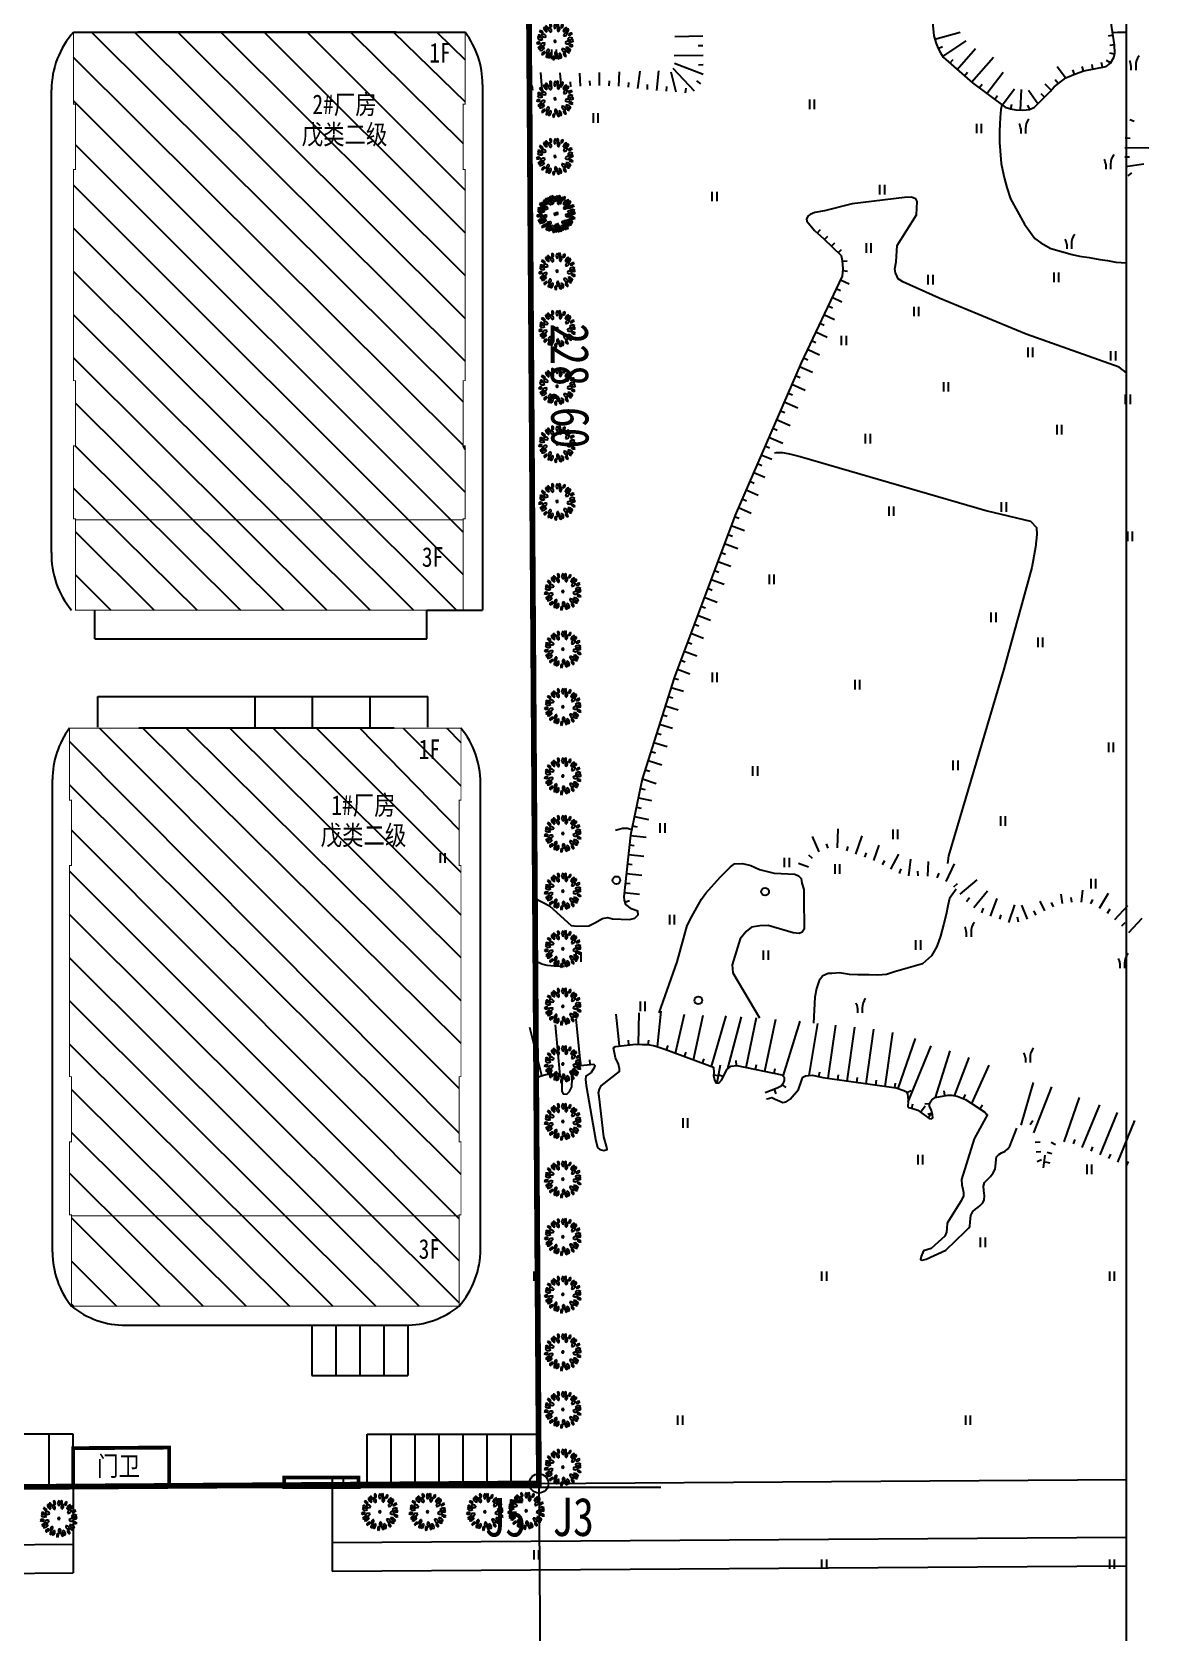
# Model space of a CAD drawing. Extents: x 5412679 to 5683609, y 301830 to 763830.
# Drawn here: x 5463575 to 5475215, y 693284 to 709961 of the extents above; entities that cross this region are included whole.
import ezdxf
from ezdxf.enums import TextEntityAlignment as Align

# ---------------------------------------------------------------- set-up
doc = ezdxf.new("R2010")
doc.units = 0
doc.header["$LTSCALE"] = 1000
doc.header["$MEASUREMENT"] = 0
doc.linetypes.add('DASH', pattern=[0.35, 0.25, -0.1])
for name, color, linetype in [('AXIS', 3, 'Continuous'), ('A绿-1', 94, 'Continuous'), ('DMTZ', 3, 'Continuous'), ('DXT', 252, 'Continuous'), ('GH1', 7, 'Continuous'), ('JZD', 1, 'Continuous'), ('JZP', 1, 'Continuous'), ('TK', 7, 'Continuous'), ('ZBTZ', 3, 'Continuous')]:
    doc.layers.add(name, color=color, linetype=linetype)
doc.styles.add('-宋体', font='', dxfattribs={"width": 0.8})
doc.styles.add('仿宋体', font='', dxfattribs={"width": 0.8})
doc.styles.get('-宋体').set_extended_font_data('SimSun')
doc.styles.get('仿宋体').set_extended_font_data('仿宋_GB2312')
doc.linetypes.add('10411', pattern='A,2,[150,AAA.SHX,S=1,R=0,X=0,Y=1],2,[151,AAA.SHX,S=1,R=0,X=0,Y=3],1e-11', length=4.00000000001)
doc.linetypes.add('10421', pattern='A,2,[150,AAA.SHX,S=1,R=0,X=0,Y=1],1e-11', length=2.00000000001)
doc.linetypes.add('1161', pattern='A,0,[149,AAA.SHX,S=0.15,R=0,X=0,Y=0],-1.6', length=1.6)

# ---------------------------------------------------------------- blocks, each defined once
blk = doc.blocks.new('gc121')
for p, q in [((-0.5, -1), (-0.5, 1)), ((0.5, -1), (0.5, 1))]:
    blk.add_line(p, q)
blk = doc.blocks.new('gc122')
blk.add_circle((0, 0), 0.8)
blk = doc.blocks.new('gc246')
for p, q in [((-0.5, 1), (-0.5, 0)), ((0.5, 1), (0.5, 0))]:
    blk.add_line(p, q)
for centre, radius, start, end in [((-2.938418329314395, 0.8134745012056809), 2.445542007497904, 4.37429120107553, 29.02419726691174), ((3.404491783752011, 1.105927875686795), 2.906422756023367, 139.331235276754, 182.0886722848684)]:
    blk.add_arc(centre, radius, start, end)
blk = doc.blocks.new('GC0000')
at = {"linetype": 'Continuous'}
blk.add_point((0, 0), dxfattribs=at)
blk = doc.blocks.new('四季桂花')
at = {"layer": 'A绿-1'}
h = blk.add_hatch(color=0, dxfattribs=at)
edge = h.paths.add_edge_path()
edge.add_arc((10.36407713259177, 6.247411956737778), 55, 0, 180)
edge.add_arc((10.36407713259177, 6.247411956737778), 55, 180, 360)
at = {"layer": 'A绿-1', "color": 0}
for centre, radius, start, end in [((-215.9637225802981, 868.6826307169431), 234.1718328775672, 160.7089921054743, 249.1064421703046), ((-570.1670953232788, 704.2089087358945), 276.0825231098517, 348.6570906338713, 61.15834364183878), ((-182.4746982958859, 944.6214575878585), 147.8341543205749, 153.4612985024015, 245.4329496141521), ((-346.6109721165376, 886.6681682459348), 128.0380317958401, 323.3114501221405, 75.58279799453608), ((135.2746841337539, 967.9889385811293), 192.4562398753017, 141.7015353360691, 219.740567145956), ((-123.8782047499662, 964.7274001232618), 163.4144535616314, 312.8639188083293, 48.57818367374886), ((394.7062285672182, 811.0520911327803), 234.1718328775672, 120.7089921054241, 209.1064421701873), ((17.64903272204174, 912.7354494444335), 276.0825231098517, 308.657090633641, 21.15834364194693), ((469.1728465500528, 847.6982775322431), 147.8341543205749, 113.4612985024829, 205.4329496142897), ((306.1855098057313, 908.8082454792493), 128.0380317958401, 283.3114501220749, 35.58279799453622), ((-962.2001195874291, 36.27857378639965), 163.4144535616314, 32.86391880834398, 128.5781836735857), ((-920.4106810857302, 292.0607082954848), 192.4562398753017, 221.7015353360967, 299.7405671459492), ((-886.4220968593254, 166.6273870579207), 276.0825231098517, 28.65709063367415, 101.1583436419373), ((-720.8082420323735, 520.299106942799), 234.1718328775672, 200.708992105348, 289.106442170183), ((-832.4507223453365, 450.0983949772381), 128.0380317958401, 3.311450122230998, 115.5827979943809), ((-743.9666978839778, 599.9979530445598), 147.8341543205749, 193.4612985023938, 285.4329496141248), ((-704.8834233533817, -104.6980864175312), 181.2621625433141, 43.24879596960156, 152.5832209508524), ((-738.0394034449237, 133.7547900311001), 200.850314059697, 230.5035450346961, 325.3284718857607), ((-515.5768766660585, 822.1438481918776), 192.4562398753017, 181.7015353359616, 259.7405671458981), ((-712.003030794509, 653.0650988689922), 163.4144535616314, 352.8639188082333, 88.57818367374668), ((-605.50505568874, 379.6707275501722), 181.2621625433141, 3.248795969444171, 112.5832209508702), ((-477.6294557515757, 583.6484816185439), 200.850314059697, 190.5035450347614, 285.3284718856959), ((11.0422285470886, 760.8987563244336), 200.850314059697, 150.5035450346403, 245.3284718856631), ((-218.030537215247, 686.839582525874), 181.2621625433141, 323.2487959694677, 72.5832209507553), ((10.36407713259177, 6.247411956737778), 55, 0, 180), ((10.36407713259177, 6.247411956737778), 55, 180, 0), ((499.3207370389027, 582.5682405821317), 200.850314059697, 110.5035450347245, 205.328471885745), ((276.236498397182, 673.0807574621685), 181.2621625433141, 283.2487959695008, 32.58322095084399), ((526.98421563987, 825.4352232328856), 163.4144535616314, 272.8639188082272, 8.578183673568748), ((727.6033223572776, 661.3534405580976), 192.4562398753017, 101.7015353360624, 179.7405671459222), ((758.7351292218555, 132.0997643343471), 200.850314059697, 70.50354503467833, 165.3284718856015), ((646.0230124551344, 344.832159411093), 181.2621625433141, 243.2487959694339, 352.5832209509203), ((825.4623544494862, 374.3734585396269), 234.1718328775672, 80.70899210548929, 169.1064421702567), ((601.9805877971703, 694.6351237408126), 276.0825231098517, 268.6570906337542, 341.1583436418637), ((906.0628079231137, 354.5798464170912), 147.8341543205749, 73.46129850251039, 165.4329496141057), ((820.4879945773173, 506.1590383402327), 128.0380317958401, 243.3114501220696, 355.5827979945124), ((984.2518857378054, 45.71551180996539), 192.4562398753017, 61.70153533603437, 139.7405671459502), ((936.038470679825, 300.364925920152), 163.4144535616314, 232.863918808216, 328.5781836737615), ((-924.0039221268489, -196.6252256043917), 128.0380317958401, 43.31145012212902, 155.5827979945731), ((-952.5748056944685, -24.9190678246996), 147.8341543205749, 233.4612985024486, 325.4329496140961), ((-783.1367420260322, -448.4687467702424), 276.0825231098517, 68.65709063377084, 141.1583436418082), ((-883.604968440206, -71.08595718226206), 234.1718328775672, 240.7089921054471, 329.1064421702703), ((-757.3994732816464, -597.0309053786732), 163.4144535616314, 72.86391880822373, 168.5781836736851), ((-889.8004928064292, -374.2286890634095), 192.4562398753017, 261.7015353360414, 339.7405671460367), ((-578.4318117317271, -750.8935239203965), 128.0380317958401, 83.31145012219875, 195.5827979944233), ((-710.6889692608493, -637.723985637047), 147.8341543205749, 273.4612985025755, 5.432949614134574), ((-469.6653974700712, -539.6253078826448), 181.2621625433141, 83.24879596960011, 192.5832209507659), ((-648.3389062058523, -378.2720605023896), 200.850314059697, 270.5035450346244, 5.328471885767366), ((-308.6393962454276, -853.2691758283145), 276.0825231098517, 108.6570906337584, 181.158343641982), ((-628.1795038964592, -628.7569181331164), 234.1718328775672, 280.7089921054512, 9.1064421701988), ((-193.4295899186509, -950.530794323302), 163.4144535616314, 112.8639188082279, 208.5781836736973), ((-438.0691591132891, -864.960129536008), 192.4562398753017, 301.7015353359645, 19.7405671459637), ((-9.9121067915803, -721.6036567576921), 181.2621625433141, 123.248795969534, 232.5832209508253), ((-250.4998235036146, -712.8490157493106), 200.850314059697, 310.5035450347525, 45.32847188572599), ((42.56857748881521, -953.3582028516284), 128.0380317958401, 123.3114501221116, 235.5827979944432), ((-131.4902600724708, -951.6785692580706), 147.8341543205749, 313.4612985023737, 45.43294961418166), ((315.047359028762, -858.3632805951602), 276.0825231098517, 148.6570906336914, 221.1583436418441), ((-74.048262458713, -891.7733352788455), 234.1718328775672, 320.7089921052959, 49.10644217017948), ((459.2527749146575, -565.483440841057), 181.2621625433141, 163.248795969435, 272.5832209507573), ((269.3245163973079, -713.4238001473896), 200.850314059697, 350.5035450346093, 85.32847188571296), ((465.8217541847152, -858.8145668157122), 163.4144535616314, 152.8639188083713, 248.5781836735725), ((223.4132084410412, -950.5149183877475), 192.4562398753017, 341.7015353359573, 59.74056714606832), ((648.4242623041973, -709.2837896712772), 128.0380317958401, 163.3114501221208, 275.5827979944823), ((796.0935592706555, -461.367472208356), 276.0825231098517, 188.657090633843, 261.1583436419172), ((519.5045898396529, -737.066903484676), 234.1718328775672, 0.7089921054483631, 89.10644217030942), ((514.0078091110809, -819.8799795039631), 147.8341543205749, 353.4612985024637, 85.43294961419198), ((667.9025276500506, -379.7274656184709), 200.850314059697, 30.50354503458334, 125.3284718856908), ((718.3017846438343, -144.3150441773869), 181.2621625433141, 203.2487959695764, 312.5832209508047), ((874.7490767139716, -237.0264821179844), 234.1718328775672, 40.70899210537347, 129.1064421702438), ((909.412341543637, 151.9594975582622), 276.0825231098517, 228.6570906338686, 301.1583436418647), ((785.1316586393405, -590.8610190518848), 192.4562398753017, 21.70153533595488, 99.74056714596085), ((911.8835280145759, -364.7972648032701), 163.4144535616314, 192.8639188082986, 288.5781836735834), ((923.7695175479639, -303.9982414849765), 147.8341543205749, 33.4612985025176, 125.4329496141645), ((955.6486338394934, -132.8754141219652), 128.0380317958401, 203.3114501221514, 315.5827979944503)]:
    blk.add_arc(centre, radius, start, end, dxfattribs=at)
blk = doc.blocks.new('3Y34Y')
at = {"ltscale": 0.01}
h = blk.add_hatch(dxfattribs=at)
h.set_pattern_fill('ANSI31', color=251, scale=2, angle=-90.00000000000001, style=0)
h.set_pattern_definition([(315, (-3000049.293289759, 3917551.000150694), (2.245064030267289, 2.245064030267288), [])])
h.paths.add_polyline_path([(458732.6009787414, 3458875.262995041), (458732.6009787414, 3458867.762995041), (458732.8009787416, 3458867.762995041), (458732.8009787416, 3458860.962995041), (458732.6009787414, 3458860.962995041), (458732.6009787414, 3458838.962995041), (458732.8009787416, 3458838.962995041), (458732.8009787416, 3458832.162995041), (458732.6009787414, 3458832.162995041), (458732.6009787414, 3458824.56299504), (458732.8009787416, 3458824.56299504), (458732.8009787416, 3458815.06299504), (458773.200978742, 3458815.06299504), (458773.200978742, 3458824.56299504), (458773.4009787417, 3458824.56299504), (458773.4009787417, 3458832.162995041), (458773.200978742, 3458832.162995041), (458773.200978742, 3458838.962995041), (458773.4009787417, 3458838.962995041), (458773.4009787417, 3458860.962995041), (458773.200978742, 3458860.962995041), (458773.200978742, 3458867.762995041), (458773.4009787417, 3458867.762995041), (458773.4009787417, 3458875.262995041)])
at = {"color": 4, "linetype": 'ByBlock', "const_width": 0.1}
for points in [[(458732.6009787414, 3458875.262995041), (458732.6009787414, 3458867.762995041), (458732.8009787416, 3458867.762995041), (458732.8009787416, 3458860.962995041), (458732.6009787414, 3458860.962995041), (458732.6009787414, 3458838.962995041), (458732.8009787416, 3458838.962995041), (458732.8009787416, 3458832.162995041), (458732.6009787414, 3458832.162995041), (458732.6009787414, 3458824.56299504), (458732.8009787416, 3458824.56299504), (458732.8009787416, 3458815.06299504), (458773.200978742, 3458815.06299504), (458773.200978742, 3458824.56299504), (458773.4009787417, 3458824.56299504), (458773.4009787417, 3458832.162995041), (458773.200978742, 3458832.162995041), (458773.200978742, 3458838.962995041), (458773.4009787417, 3458838.962995041), (458773.4009787417, 3458860.962995041), (458773.200978742, 3458860.962995041), (458773.200978742, 3458867.762995041), (458773.4009787417, 3458867.762995041), (458773.4009787417, 3458875.262995041)], [(458732.8009787416, 3458815.06299504), (458732.8009787416, 3458824.462995041), (458773.2009787415, 3458824.462995041), (458773.2009787415, 3458815.06299504)]]:
    blk.add_lwpolyline(points, close=True, dxfattribs=at)
blk = doc.blocks.new('HTBTJRT')
at = {"ltscale": 0.01}
for p, q in [((458568.5364666217, 3458751.113712614), (458541.6193988408, 3458751.113712614)), ((458568.3193988409, 3458678.614154017), (458541.7193988409, 3458678.614154017)), ((458534.8722616052, 3458605.058097923), (458526.6045292092, 3458605.058097923)), ((458532.3722616052, 3458599.558097923), (458532.3722616052, 3458605.058097923)), ((458534.8722616052, 3458599.558097923), (458534.8722616053, 3458605.058097923)), ((458534.8722616052, 3458599.613940714), (458534.8722616052, 3458590.613728284))]:
    blk.add_line(p, q, dxfattribs=at)
at = {"color": 30, "ltscale": 0.01}
blk.add_lwpolyline([(458454.195641518, 3458552.662994249), (458644.661549825, 3458552.662994249), (458644.661549825, 3458849.377220439), (458454.195641518, 3458849.377220439)], close=True, dxfattribs=at)
at = {"ltscale": 0.01}
for centre, start, end in [((458541.6193988408, 3458745.113260724), 138.1858253331415, 180.0000000000676), ((458568.5364666217, 3458745.680714026), 359.9999999999402, 37.13294586725609), ((458541.7193988409, 3458673.253035115), 143.4388857516954, 180), ((458568.3193988409, 3458672.921604199), 359.9999999999376, 39.23521925321241)]:
    blk.add_arc(centre, 9, start, end, dxfattribs=at)
at = {"layer": 'AXIS', "ltscale": 5}
blk.add_line((458454.195641518, 3458599.066555915), (458644.661549825, 3458600.358852777), dxfattribs=at)
at = {"layer": 'AXIS', "color": 4, "ltscale": 5}
for p, q in [((458561.8722616052, 3458593.796995579), (458644.661549825, 3458594.358714673)), ((458454.195641518, 3458593.066417811), (458534.8722616053, 3458593.613802609)), ((458561.8722616052, 3458590.796921255), (458644.661549825, 3458591.358640348)), ((458454.195641518, 3458590.066343486), (458534.8722616053, 3458590.613728284))]:
    blk.add_line(p, q, dxfattribs=at)
at = {"layer": 'DMTZ', "linetype": 'Continuous'}
for p, q in [((458612.424060978, 3458730.184820356), (458612.7585438845, 3458730.556468125)), ((458613.1653497418, 3458729.513690875), (458613.5108163423, 3458729.875151393)), ((458613.8882707842, 3458728.822757673), (458614.2337373786, 3458729.184218195)), ((458614.6111918198, 3458728.131824477), (458614.9566584231, 3458728.493284997)), ((458615.0207965705, 3458727.268623429), (458615.5187440409, 3458727.313891447)), ((458615.074072726, 3458726.273013979), (458615.5712680598, 3458726.220120924)), ((458614.4007636202, 3458724.414044991), (458614.8526822982, 3458724.200104839)), ((458614.8286439186, 3458725.317882346), (458615.7431995954, 3458724.884927945)), ((458613.5450030127, 3458722.606370283), (458613.9969216909, 3458722.392430136)), ((458613.972883316, 3458723.510207639), (458614.9738232467, 3458723.036358576)), ((458613.1171227157, 3458721.702532932), (458614.2044469049, 3458721.187789213)), ((458612.2613621042, 3458719.894858222), (458613.4350705539, 3458719.339219838)), ((458612.6892424048, 3458720.798695577), (458613.1411610913, 3458720.584755425)), ((458611.4056014991, 3458718.087183516), (458612.6656942097, 3458717.490650474)), ((458611.8334817965, 3458718.991020869), (458612.285400486, 3458718.777080718)), ((458610.5633995363, 3458716.273362865), (458611.915183163, 3458715.687408487)), ((458610.9777211986, 3458717.183346164), (458611.4296398721, 3458716.969406012)), ((458609.7679758612, 3458714.438338286), (458611.1466015922, 3458713.840748719)), ((458610.1656876983, 3458715.355850573), (458610.6244438393, 3458715.156994658)), ((458608.9725521861, 3458712.603313696), (458610.3780200153, 3458711.994088945)), ((458609.3702640266, 3458713.520825987), (458609.8290201685, 3458713.321970068)), ((458608.5748403479, 3458711.685801398), (458609.0335964908, 3458711.486945481)), ((458607.7794166692, 3458709.850776809), (458608.2381728211, 3458709.651920891)), ((458608.1771285107, 3458710.768289108), (458609.6094384473, 3458710.147429182)), ((458606.9839929956, 3458708.01575222), (458607.4427491431, 3458707.816896303)), ((458607.3817048299, 3458708.933264515), (458608.8408568718, 3458708.300769409)), ((458606.1885693233, 3458706.180727635), (458606.6473254717, 3458705.981871717)), ((458606.586281157, 3458707.098239929), (458607.6858639827, 3458706.621606416)), ((458605.3931456468, 3458704.345703049), (458605.8519017961, 3458704.146847132)), ((458605.790857488, 3458705.263215339), (458606.9707771013, 3458704.751758439)), ((458604.5977219716, 3458702.510678461), (458605.0564781244, 3458702.311822543)), ((458604.9954338121, 3458703.428190749), (458606.2556902131, 3458702.88191046)), ((458604.200010132, 3458701.59316616), (458605.5406033154, 3458701.012062477)), ((458603.4578831066, 3458699.736604452), (458604.8526361591, 3458699.213128629)), ((458603.8092681082, 3458700.672837375), (458604.2773845706, 3458700.497144876)), ((458602.7551131118, 3458697.864138591), (458604.1382197521, 3458697.345033875)), ((458603.1064981032, 3458698.800371516), (458603.5746145759, 3458698.624679019)), ((458602.0523431182, 3458695.991672731), (458603.4238033551, 3458695.476939123)), ((458602.4037281145, 3458696.927905662), (458602.8718445716, 3458696.752213161)), ((458601.7009581189, 3458695.0554398), (458602.1690745808, 3458694.879747299)), ((458600.9981881111, 3458693.182973944), (458601.4663045873, 3458693.007281448)), ((458601.3495731179, 3458694.119206869), (458602.7093869518, 3458693.608844366)), ((458600.2954181194, 3458691.310508084), (458600.7635345869, 3458691.134815586)), ((458600.6468031202, 3458692.246741013), (458601.9949705503, 3458691.740749612)), ((458599.5926481249, 3458689.438042225), (458600.060764585, 3458689.262349722)), ((458599.9440331196, 3458690.374275154), (458601.2805541506, 3458689.872654859)), ((458598.889878125, 3458687.565576363), (458599.3579945926, 3458687.389883867)), ((458599.2412631245, 3458688.501809295), (458600.56613775, 3458688.004560101)), ((458598.5384931347, 3458686.629343437), (458599.8517213498, 3458686.136465349)), ((458597.8357231299, 3458684.756877578), (458599.1373049475, 3458684.268370594)), ((458598.1871081304, 3458685.693110507), (458598.6552245893, 3458685.517418007)), ((458597.1873585823, 3458682.865686213), (458598.4763963908, 3458682.461397271)), ((458597.4866216336, 3458683.819858704), (458597.9637078731, 3458683.670227178)), ((458596.5888324828, 3458680.957341237), (458597.9103987123, 3458680.5428502)), ((458596.8880955293, 3458681.911513722), (458597.3651817801, 3458681.761882199)), ((458596.2895694347, 3458680.003168745), (458596.7666556711, 3458679.853537221)), ((458595.6910433242, 3458678.09482376), (458596.1681295745, 3458677.945192239)), ((458595.9903063728, 3458679.048996256), (458597.3444010257, 3458678.624303128)), ((458595.092517218, 3458676.186478783), (458595.5696034674, 3458676.036847258)), ((458595.3917802807, 3458677.140651272), (458596.778403346, 3458676.705756055)), ((458614.5430185515, 3458666.155639607), (458614.6008085184, 3458668.120507291)), ((458612.6250890412, 3458665.727430021), (458611.9099756774, 3458667.325918137)), ((458613.5481495539, 3458666.110996858), (458613.3708220649, 3458666.578496417)), ((458615.4874530727, 3458665.828834326), (458615.6528796881, 3458666.300676367)), ((458616.4311371517, 3458665.497981084), (458617.1013428993, 3458667.409591463)), ((458618.3185053188, 3458664.836274596), (458618.8796186136, 3458666.436723438)), ((458611.4974500616, 3458664.144343963), (458610.4666520022, 3458664.502721691)), ((458611.9168355271, 3458665.03434157), (458611.5494331095, 3458665.373482169)), ((458617.3748212346, 3458665.167127843), (458617.5402478615, 3458665.638969883)), ((458619.2187441316, 3458664.405889483), (458619.4522590713, 3458664.848011246)), ((458620.1029876554, 3458663.938859604), (458620.9172277278, 3458665.480487976)), ((458621.9540833296, 3458663.233506084), (458622.1753544937, 3458664.972067085)), ((458623.9481255138, 3458663.205161488), (458624.020828633, 3458664.731931299)), ((458625.8429957396, 3458662.634589809), (458626.7339944371, 3458664.49520538)), ((458620.994874489, 3458663.488539766), (458621.1766459945, 3458663.954329417)), ((458622.9486761193, 3458663.226592485), (458622.9071532442, 3458663.724866231)), ((458624.9271587752, 3458663.03420256), (458625.1066485747, 3458663.500876205)), ((458627.3134449602, 3458661.339597533), (458629.0847284768, 3458662.834626227)), ((458626.6684448107, 3458662.103782277), (458627.0505371874, 3458662.426282348)), ((458627.9604004662, 3458660.577390218), (458628.2785924503, 3458660.963077573)), ((458628.731775179, 3458659.941006245), (458630.1724207776, 3458661.687243798)), ((458585.6186460624, 3458642.447488741), (458585.1397350556, 3458647.713651693)), ((458606.9513273698, 3458642.87201835), (458608.0913407105, 3458648.295721792)), ((458608.8591208481, 3458642.369318457), (458610.6423287424, 3458648.084455947)), ((458611.5894211857, 3458642.441320593), (458612.4746781996, 3458647.83904731)), ((458613.5560892203, 3458642.142203118), (458614.3415395902, 3458647.675013232)), ((458615.5362389992, 3458641.861096526), (458616.333512463, 3458647.477189984)), ((458583.7012013655, 3458642.419759141), (458582.4771945861, 3458647.438184029)), ((458617.5163887781, 3458641.579989942), (458618.3246409738, 3458647.273418929)), ((458584.6861682707, 3458642.574819853), (458584.6431187049, 3458643.072964022)), ((458607.9299449808, 3458642.666321794), (458608.0327932605, 3458643.155630601)), ((458612.5723574351, 3458642.317174978), (458612.6831681231, 3458642.804742278)), ((458614.5461641059, 3458642.00164982), (458614.6164407558, 3458642.496687267)), ((458607.91638756, 3458640.976914013), (458608.0930882219, 3458640.509177167)), ((458608.7603872979, 3458641.473121119), (458609.1603880462, 3458641.173120644)), ((458616.5263138841, 3458641.720543236), (458616.596590531, 3458642.215580679))]:
    blk.add_line(p, q, dxfattribs=at)
at = {"layer": 'DMTZ', "linetype": '10421', "flags": 128}
for points, elevation in [([(458620.732570405, 3458728.908240936), (458622.7485735215, 3458732.076246769), (458622.844573512, 3458733.484249258), (458622.6845731974, 3458733.740249687), (458622.1885722968, 3458733.932249955), (458621.5165711183, 3458733.90024981), (458616.0445615853, 3458733.244247925), (458613.180556656, 3458732.508246248), (458612.1565548768, 3458732.316245775), (458611.6925540867, 3458732.140245404), (458611.4845537395, 3458731.980245097), (458611.3085534767, 3458731.660244512), (458611.3245535361, 3458731.420244092), (458612.1341440867, 3458730.445745487)], 13.15826), ([(458607.1795520426, 3458639.93587171), (458607.2103544446, 3458640.015077919), (458607.6743552439, 3458640.1430782), (458608.0423559027, 3458639.983077972), (458608.5063567493, 3458639.759077637), (458608.8263573318, 3458639.631077456), (458609.1783579423, 3458639.679077585), (458609.6103586729, 3458639.967078154), (458610.4583600211, 3458640.991080064), (458610.7943604827, 3458641.999081884)], 17.560924)]:
    blk.add_lwpolyline(points, dxfattribs=dict(at, elevation=elevation))
at = {"layer": 'DMTZ', "linetype": 'Continuous', "flags": 128}
blk.add_lwpolyline([(458582.9648911984, 3458641.799692797), (458583.2303120137, 3458642.183078522), (458583.5303125138, 3458642.378078905), (458584.1453135766, 3458642.528079249), (458585.3603156965, 3458642.633079596), (458585.5703160799, 3458642.513079416), (458585.7803164813, 3458642.228078945), (458585.7808842785, 3458642.210477361)], dxfattribs=at)
at = {"layer": 'DXT', "color": 252, "linetype": 'Continuous'}
for p, q in [((458624.6836659784, 3458750.377965321), (458627.2980282133, 3458751.109987124)), ((458600.4828293825, 3458750.69920881), (458597.5787354782, 3458750.64377051)), ((458600.5019156483, 3458749.699389216), (458600.0020058486, 3458749.689846084)), ((458625.0018499038, 3458749.431041526), (458625.4688766142, 3458749.609610633)), ((458625.5123444088, 3458748.573180022), (458627.934099109, 3458750.216514038)), ((458627.000378856, 3458747.240419964), (458628.8993617517, 3458749.402515518)), ((458643.2389880796, 3458750.795220112), (458642.74513915, 3458750.717027297)), ((458643.3953737042, 3458749.807522262), (458642.9015247782, 3458749.72932945)), ((458600.5210019134, 3458748.699569616), (458597.5142979794, 3458748.642172518)), ((458600.5289958295, 3458746.701858592), (458597.545935995, 3458747.866118176)), ((458600.5368321121, 3458747.699700649), (458600.0368627973, 3458747.69408295)), ((458626.2490333751, 3458747.900331684), (458626.5789892373, 3458748.276004422)), ((458628.5030698185, 3458745.920596512), (458630.7679888379, 3458748.499330306)), ((458640.1730602527, 3458747.072178703), (458640.0124117355, 3458747.545668864)), ((458641.1534991543, 3458747.267156377), (458641.0586985113, 3458747.758087852)), ((458642.135362116, 3458747.456757636), (458642.0405614818, 3458747.947689118)), ((458642.9931140832, 3458747.908250015), (458642.5612238452, 3458748.160185914)), ((458643.3974680681, 3458748.811623835), (458642.9105465929, 3458748.925238774)), ((458583.7572271207, 3458745.156120099), (458583.5957078002, 3458746.917687618)), ((458585.7488760752, 3458745.338735743), (458585.6079050011, 3458746.87619929)), ((458586.7447005616, 3458745.43004357), (458586.6990466465, 3458745.927955806)), ((458587.7416767119, 3458745.504125587), (458587.685013592, 3458746.849870454)), ((458588.7407932126, 3458745.546193783), (458588.7197591115, 3458746.045752033)), ((458589.7407273119, 3458745.549409028), (458589.7407271286, 3458746.923289071)), ((458590.7406109266, 3458745.534270916), (458590.7605949123, 3458746.033872278)), ((458591.7398136511, 3458745.494302941), (458591.7999145971, 3458746.996831758)), ((458592.7318727744, 3458745.372332263), (458592.7985788368, 3458745.867863475)), ((458593.7229352013, 3458745.238920149), (458593.9674689503, 3458747.055458399)), ((458595.7132143018, 3458745.053408957), (458595.8984329591, 3458747.100078126)), ((458597.705077947, 3458744.873150071), (458597.204059638, 3458746.954604968)), ((458599.6390884065, 3458744.97821147), (458597.3977892548, 3458747.319209775)), ((458600.2683633367, 3458745.742773919), (458599.8591560691, 3458746.030089581)), ((458627.7517243336, 3458746.580508236), (458628.0816801987, 3458746.956180974)), ((458630.1006771346, 3458744.717914741), (458631.7753181448, 3458746.961302377)), ((458637.5094338162, 3458745.7560777), (458637.2060965734, 3458746.153553982)), ((458638.3043863732, 3458746.362752195), (458637.4283380474, 3458747.510677273)), ((458639.2282196395, 3458746.745184097), (458639.0374754182, 3458747.207371852)), ((458582.7614026364, 3458745.064812277), (458582.7157487263, 3458745.562724515)), ((458584.753051603, 3458745.247427922), (458584.7073976904, 3458745.745340161)), ((458594.7180298102, 3458745.149843885), (458594.7418123551, 3458745.649278835)), ((458596.7091461238, 3458744.963279515), (458596.7542108441, 3458745.461245429)), ((458598.7010097741, 3458744.783020628), (458598.7460744959, 3458745.28098654)), ((458629.2993232849, 3458745.316108288), (458629.5984200571, 3458745.716785216)), ((458630.902030986, 3458744.119721188), (458631.2011277613, 3458744.520398115)), ((458631.7033848308, 3458743.521527641), (458632.9790928935, 3458745.23049552)), ((458633.5924997876, 3458743.000452278), (458633.6874701204, 3458745.137291189)), ((458635.3888807372, 3458743.647819472), (458634.447848452, 3458745.052844203)), ((458636.1028201474, 3458744.348029466), (458635.7527151531, 3458744.704999171)), ((458636.8012162108, 3458745.06206451), (458636.1545185664, 3458745.700735817)), ((458632.6001821842, 3458743.108541677), (458632.68238176, 3458743.601739516)), ((458634.5847126418, 3458743.072385371), (458634.3553907248, 3458743.516696451)), ((458644.9885306622, 3458742.033023508), (458645.4510293612, 3458741.843034487)), ((458644.5138681961, 3458740.112169357), (458645.0132452391, 3458740.087200569)), ((458644.4680919027, 3458738.113066632), (458644.9680927729, 3458738.113066698)), ((458644.4761770958, 3458739.11298913), (458646.9900149556, 3458739.063698531)), ((458644.5549506051, 3458737.117997302), (458646.4676354912, 3458737.39927476)), ((458644.8192667475, 3458736.163539946), (458645.2176130413, 3458736.465733771)), ((458594.4939911229, 3458674.278133801), (458594.9710773646, 3458674.128502275)), ((458594.7932541753, 3458675.232306288), (458596.2124056664, 3458674.787208982)), ((458594.1947280702, 3458673.323961313), (458595.6464079854, 3458672.868661916)), ((458593.7837407368, 3458671.366754369), (458595.1391179815, 3458671.083763709)), ((458593.9881247642, 3458672.345646949), (458594.4775710536, 3458672.243454931)), ((458593.374972681, 3458669.408969206), (458594.8401115937, 3458669.103061289)), ((458593.5793567091, 3458670.387861786), (458594.0688029944, 3458670.285669775)), ((458593.1705886485, 3458668.430076628), (458593.6600349421, 3458668.327884614)), ((458592.8571941691, 3458666.457018235), (458593.3540761645, 3458666.401258469)), ((458592.9687136816, 3458667.450782246), (458594.5909157433, 3458667.268739836)), ((458592.6341551236, 3458664.469490209), (458593.1310371368, 3458664.41373045)), ((458592.7456746422, 3458665.463254217), (458594.3567067691, 3458665.282465297)), ((458592.4111160833, 3458662.481962184), (458592.907998094, 3458662.426202425)), ((458592.5226356066, 3458663.475726196), (458594.1224977839, 3458663.296190756)), ((458592.2995965642, 3458661.488198173), (458593.8882888147, 3458661.309916216)), ((458630.4893843345, 3458659.03344736), (458631.1628268543, 3458660.885415065)), ((458637.9600480897, 3458660.358746599), (458637.8289207566, 3458661.32908788)), ((458638.9504081011, 3458660.497227234), (458638.8796972359, 3458660.992202843)), ((458639.9482413393, 3458660.484560187), (458640.1111067503, 3458661.746768425)), ((458641.8269562777, 3458659.879498082), (458642.7733578644, 3458661.429986254)), ((458592.3656680125, 3458660.504468963), (458592.8416831168, 3458660.657473888)), ((458629.5561929891, 3458659.391951895), (458629.7517635963, 3458659.852118185)), ((458631.4343135301, 3458658.706306529), (458631.5951049652, 3458659.179748174)), ((458632.3811968304, 3458658.384723663), (458632.9979446635, 3458660.200704183)), ((458634.3271956337, 3458658.708103102), (458633.7532104857, 3458660.193711144)), ((458635.2257905737, 3458659.145891494), (458635.0021833202, 3458659.593105844)), ((458636.130257551, 3458659.572332489), (458635.6457630189, 3458660.610534681)), ((458637.0364422289, 3458659.99521882), (458636.8249990632, 3458660.448311154)), ((458640.9278616973, 3458660.311165718), (458641.1201696765, 3458660.772705015)), ((458642.6805135683, 3458659.358495727), (458642.9410147471, 3458659.785274378)), ((458643.4261627143, 3458658.69478061), (458644.772607079, 3458660.149421776)), ((458633.3741723378, 3458658.425190529), (458633.303461469, 3458658.920166137)), ((458644.160036748, 3458658.015492437), (458644.499680837, 3458658.382429449)), ((458644.8939107733, 3458657.33620426), (458646.2637096273, 3458658.816076632)), ((458595.7652774868, 3458645.42347252), (458596.135670593, 3458649.141046621)), ((458587.772694294, 3458643.489305275), (458587.2965079595, 3458648.304071716)), ((458591.8025850457, 3458645.511633941), (458591.4526179316, 3458648.824651718)), ((458593.7929609891, 3458645.686889933), (458593.8671962035, 3458648.953258329)), ((458597.6485775585, 3458644.750836242), (458598.569458418, 3458648.820867029)), ((458599.5244129768, 3458644.057110406), (458600.5228932445, 3458648.724813633)), ((458601.4002484074, 3458643.363384573), (458602.9246581411, 3458648.660777644)), ((458603.1049605926, 3458643.1568286), (458604.5258344273, 3458648.532706052)), ((458604.9940921333, 3458643.283411472), (458606.0866451298, 3458648.481318575)), ((458592.7970537917, 3458645.61668359), (458592.744528972, 3458646.113917965)), ((458594.7914135719, 3458645.640691435), (458594.8799901642, 3458646.132783971)), ((458619.4965385527, 3458641.298883352), (458620.2962820975, 3458646.932376314)), ((458620.8386021425, 3458641.069779424), (458622.6440932544, 3458646.273844257)), ((458596.7106598494, 3458645.097699156), (458596.8840913086, 3458645.566658007)), ((458598.5864952644, 3458644.403973318), (458598.7599267249, 3458644.872932177)), ((458600.4623306875, 3458643.710247487), (458600.6357621467, 3458644.17920634)), ((458621.882380264, 3458639.700835655), (458624.2766828022, 3458645.533179619)), ((458624.7470537898, 3458640.149378046), (458626.2771673818, 3458645.01251987)), ((458626.7186209738, 3458640.334334211), (458628.2446712822, 3458644.325741525)), ((458588.7678409045, 3458643.587726501), (458588.7186302905, 3458644.085299807)), ((458601.6134905744, 3458642.501959312), (458602.1066884156, 3458642.41975974)), ((458601.9828918264, 3458641.661880721), (458602.3451372446, 3458643.563670508)), ((458602.6128214425, 3458642.302883587), (458602.1630665444, 3458642.521335894)), ((458604.0154105746, 3458643.487433881), (458603.9501831442, 3458643.983161889)), ((458605.9727097513, 3458643.077714914), (458606.0755580268, 3458643.567023722)), ((458628.5298151658, 3458639.518382268), (458630.3494299484, 3458643.497784196)), ((458618.5064636581, 3458641.439436642), (458618.5767403143, 3458641.934474091)), ((458620.486613447, 3458641.158330056), (458620.5568900921, 3458641.653367503)), ((458621.7390591259, 3458640.680162803), (458622.1986324296, 3458640.877122856)), ((458625.7289774624, 3458640.338664669), (458625.6343341519, 3458640.829626503)), ((458633.6840935121, 3458637.269283653), (458634.9658660393, 3458641.701813321)), ((458634.985970132, 3458636.465676992), (458636.875891016, 3458641.259568638)), ((458622.2685433021, 3458639.014537601), (458622.3898112615, 3458639.499609721)), ((458623.1735108001, 3458638.615839282), (458623.6492795934, 3458639.291931966)), ((458624.1247951326, 3458639.43359886), (458623.6268476468, 3458639.478866749)), ((458627.6562551021, 3458640.001767873), (458627.8521864193, 3458640.461780694)), ((458629.3560440261, 3458638.955044564), (458629.6377128861, 3458639.368158993)), ((458638.1437412857, 3458635.542185077), (458639.7470622842, 3458640.128338025)), ((458640.0349368622, 3458634.935798762), (458641.8719762351, 3458639.397181772)), ((458624.4072761618, 3458638.497481296), (458623.9244674566, 3458638.367494273)), ((458623.9823762584, 3458638.028415278), (458624.2597267915, 3458638.444441196)), ((458634.6077629203, 3458637.339726894), (458634.8727627932, 3458637.763726824)), ((458641.8842964109, 3458634.174298061), (458643.7010157868, 3458638.586332491)), ((458643.7336559636, 3458633.412797359), (458645.5210584179, 3458637.753633543)), ((458635.1336325541, 3458635.477151434), (458635.6316983532, 3458635.521098483)), ((458635.221526656, 3458634.481019843), (458635.7195924449, 3458634.524966887)), ((458635.9940311939, 3458632.823828659), (458636.167028992, 3458634.133450827)), ((458636.8626459209, 3458634.286142385), (458636.3813195835, 3458634.421515347)), ((458637.2300740267, 3458635.209947578), (458636.7888967523, 3458635.445242047)), ((458639.1102570909, 3458635.316549113), (458639.3006322705, 3458635.778889001)), ((458640.9596166328, 3458634.555048414), (458641.1499918131, 3458635.0173883)), ((458642.8089761883, 3458633.793547711), (458642.9993513637, 3458634.255887598)), ((458635.3203412546, 3458633.487712989), (458635.7772477982, 3458633.690782642)), ((458636.7064738387, 3458633.29885097), (458636.2151878443, 3458633.391796909)), ((458644.6583357314, 3458633.032047008), (458644.848710913, 3458633.494386892))]:
    blk.add_line(p, q, dxfattribs=at)
at = {"layer": 'DXT', "color": 252, "linetype": 'Continuous', "flags": 128}
for points in [[(458624.1636909658, 3458755.021307284), (458624.5796922618, 3458750.749299829), (458624.803692759, 3458749.949298453), (458625.0116931935, 3458749.405297526), (458625.2516936719, 3458748.95729677), (458625.5556942766, 3458748.509296024), (458628.5796999428, 3458745.853291764), (458631.9877062743, 3458743.309287749), (458632.5477072825, 3458743.117287485), (458633.1237083056, 3458743.021287394), (458633.8437095714, 3458742.989287433), (458634.5477108005, 3458743.053287637), (458635.0437116471, 3458743.309288156), (458636.7077143471, 3458744.941291247), (458637.0917149568, 3458745.43729217), (458638.3077169635, 3458746.365293961), (458639.3157186895, 3458746.781294831), (458640.2117202252, 3458747.085295487), (458642.5317242437, 3458747.533296581), (458642.9797249796, 3458747.885297262), (458643.3157254992, 3458748.46129832), (458643.4277256259, 3458748.941299176), (458643.3957254613, 3458749.805300692), (458642.7877238783, 3458753.645307356)], [(458591.233531185, 3458645.344889491), (458591.3903259108, 3458645.468085385), (458593.5203296292, 3458645.693086065), (458594.1803307865, 3458645.678086127), (458594.7503318003, 3458645.648086152), (458595.5003331269, 3458645.513086011), (458596.520334972, 3458645.16808554), (458601.5903441291, 3458643.293082927), (458601.6503443145, 3458642.723081935), (458601.6053442666, 3458642.453081452), (458601.6953444866, 3458641.973080621), (458601.845344792, 3458641.688080138), (458602.1603453496, 3458641.628080077), (458602.4453458122, 3458641.958080692), (458602.7003461901, 3458642.483081649), (458602.9853466135, 3458643.068082717), (458603.4503473855, 3458643.413083388), (458604.0203483743, 3458643.488083594), (458608.7303567846, 3458642.498082484), (458608.970357243, 3458642.258082093), (458608.9853573153, 3458641.898081465), (458608.8203570677, 3458641.553080833), (458608.6403567871, 3458641.313080388), (458608.2503561288, 3458641.103079965), (458606.9809138716, 3458640.623512699)], [(458586.90531835, 3458643.023080489), (458587.1603187746, 3458643.24808092), (458587.3703191297, 3458643.353081133), (458587.7603197976, 3458643.488081418), (458589.1253221799, 3458643.623081838), (458589.1482128823, 3458643.597329807)]]:
    blk.add_lwpolyline(points, dxfattribs=at)
at = {"layer": 'DXT', "color": 252, "linetype": '1161', "flags": 128}
for points, elevation in [([(458643.1943833826, 3458751.076933772), (458643.697785816, 3458751.117206038), (458644.481787193, 3458751.101206117), (458644.661549825, 3458751.059400879)], 13.56026), ([(458631.6571585989, 3458743.556034527), (458631.5617655515, 3458743.047271229), (458631.4657654965, 3458742.231269785), (458631.4497655603, 3458741.527268543), (458631.4177656033, 3458740.791267244), (458631.4177657586, 3458739.607265169), (458631.5937663612, 3458737.447261394), (458631.721766672, 3458736.7592602), (458631.9137671172, 3458735.991258875), (458632.1857677314, 3458734.935257057), (458632.5537685406, 3458733.751255028), (458634.0257714695, 3458731.127250615), (458634.6337726541, 3458730.263249174), (458635.0977735561, 3458729.623248115), (458635.7217747157, 3458729.17524741), (458636.761776618, 3458728.567246482), (458638.9857806181, 3458727.959245712), (458639.7537819888, 3458727.799245532), (458640.7457837473, 3458727.65524541), (458641.8817857741, 3458727.447245196), (458642.6817871926, 3458727.319245076), (458643.5297887095, 3458727.15924491), (458644.661549825, 3458727.094573)], 14.278972), ([(458593.0837527239, 3458668.014177958), (458592.6537011175, 3458668.157528426), (458592.1257001955, 3458668.157528354), (458591.4040912173, 3458667.959085784)], 13.694739), ([(458595.9348262615, 3458648.971885906), (458597.8254950601, 3458654.259351693), (458598.849496358, 3458658.067358521), (458599.3614971307, 3458658.995360224), (458599.8734979047, 3458659.939361949), (458600.3534986397, 3458660.787363502), (458600.8174993697, 3458661.443364714), (458602.2895017312, 3458663.107367838), (458603.3935035326, 3458664.179369869), (458603.7775041602, 3458664.483370454), (458604.6255056511, 3458664.531370648), (458605.4895071878, 3458664.323370401), (458606.3855088219, 3458663.907369789), (458607.9375116036, 3458663.507369294), (458610.065515355, 3458663.411369409), (458610.4655160769, 3458663.251369182), (458610.7535166293, 3458662.947368687), (458610.8175167982, 3458662.467367854), (458611.0095172203, 3458661.811366728), (458611.009517341, 3458660.947365209), (458611.0415178331, 3458657.667359446), (458610.8335175029, 3458657.363358886), (458610.5455170209, 3458657.219358594), (458609.9215159148, 3458657.283358623), (458607.297511197, 3458658.067359651), (458606.4495097136, 3458658.019359455), (458605.5535081562, 3458657.875359077), (458605.0095072624, 3458657.427358217), (458604.3855062648, 3458656.675356817), (458603.5535051614, 3458653.955351925), (458603.6335054149, 3458653.139350502), (458606.4017431793, 3458648.459711892)], 15.65726), ([(458582.9958590316, 3458660.906223196), (458584.5011688637, 3458660.11751321), (458586.7571730984, 3458658.069509912), (458587.3811742052, 3458657.989509852), (458588.613176365, 3458658.037510103), (458589.2211773966, 3458658.325510685), (458590.0211787453, 3458658.789511616), (458590.5971797347, 3458658.885511857), (458591.0931806334, 3458658.757511701), (458592.8371837036, 3458658.67751179), (458593.413184698, 3458658.837512148), (458593.7651852705, 3458659.173512788), (458593.7171851307, 3458659.541513425), (458593.0307383892, 3458659.803016845)], 15.40793299999999), ([(458626.8795137094, 3458661.853711578), (458626.2095440706, 3458660.867367097), (458626.0335438569, 3458660.115365752), (458625.8575436687, 3458659.203364127), (458625.5855433392, 3458658.131362207), (458625.265542928, 3458656.947360083), (458624.8815423959, 3458655.85935812), (458624.3215415452, 3458654.915356386), (458623.3935400191, 3458654.067354778), (458620.4655349833, 3458653.25135295), (458619.6495335865, 3458652.96335233), (458618.73753199, 3458652.899352096), (458617.8255303895, 3458652.915352005), (458617.0415290114, 3458652.931351923), (458616.6575283343, 3458652.931351874), (458615.7935268096, 3458652.963351818), (458614.7375249327, 3458653.123351955), (458613.9375235327, 3458653.075351763), (458613.5535228607, 3458653.059351683), (458613.0095219311, 3458652.835351216), (458612.6255213218, 3458652.339350295), (458612.3375209277, 3458651.507348797), (458612.1775207688, 3458650.595347171), (458612.0374998857, 3458647.903827892)], 13.29926)]:
    blk.add_lwpolyline(points, dxfattribs=dict(at, elevation=elevation))
at = {"layer": 'DXT', "color": 252, "linetype": 'Continuous', "flags": 128}
for points, elevation in [([(458612.1341440867, 3458730.445745487), (458613.0941458825, 3458729.581744094), (458614.9021492972, 3458727.8537413), (458615.0141495611, 3458727.341740414), (458615.0941498204, 3458726.461738878), (458615.0141497761, 3458725.709737546), (458610.7421434647, 3458716.685721121), (458603.8621334862, 3458700.813692308), (458597.4997325565, 3458683.861661668), (458594.1877281397, 3458673.301642667), (458592.9717267724, 3458667.477632273), (458592.2517263576, 3458661.061620901), (458592.2997264911, 3458660.709620293), (458592.4437268029, 3458660.261619521), (458593.0307383892, 3458659.803016845)], 13.55333), ([(458610.7943604827, 3458641.999081884), (458610.9223606703, 3458642.255082348), (458611.1783610938, 3458642.415082664), (458611.9303624131, 3458642.46308285), (458612.9863642998, 3458642.223082565), (458620.650377919, 3458641.135081681)], 17.245924), ([(458620.650377919, 3458641.135081681), (458621.4343793307, 3458640.863081306), (458621.5943796143, 3458640.815081238), (458621.7223798583, 3458640.719081089), (458621.8183800542, 3458640.49508071), (458621.8663801805, 3458640.20708021), (458621.882380245, 3458639.903079676), (458621.882380278, 3458639.615079172), (458621.8503802642, 3458639.35907872), (458621.8503802905, 3458639.167078379), (458621.9143804068, 3458639.087078248), (458622.1063807537, 3458639.055078218), (458622.4903814432, 3458638.959078102), (458622.8903821587, 3458638.8150779), (458623.3223829615, 3458638.511077425), (458623.786383825, 3458638.159076867), (458624.0743843543, 3458637.967076566), (458624.3303848053, 3458637.935076547), (458624.4583850178, 3458638.031076734), (458624.4423849474, 3458638.367077321), (458624.3303846954, 3458638.783078039), (458624.1063842457, 3458639.231078794), (458624.1383842504, 3458639.583079414), (458624.3463845764, 3458639.887079983), (458624.7143851891, 3458640.143080477), (458626.0423874929, 3458640.399081108), (458626.4423881986, 3458640.383081133), (458626.9863891632, 3458640.287081036), (458627.8503907255, 3458639.919080502), (458628.4583918515, 3458639.567079965), (458629.8663944513, 3458638.607078469), (458630.0423947858, 3458638.415078152), (458630.1543949856, 3458638.367078084)], 17.065924)]:
    blk.add_lwpolyline(points, dxfattribs=dict(at, elevation=elevation))
at = {"layer": 'DXT', "color": 252, "linetype": '10421', "flags": 128}
for points, elevation in [([(458644.6615498251, 3458715.626756826), (458643.8686127528, 3458716.204221704), (458634.2045953129, 3458719.660226488), (458625.1325788643, 3458723.420231882), (458621.3245719509, 3458725.116234351), (458620.8445710675, 3458725.420234815), (458620.7485708569, 3458725.676235257), (458620.5725704986, 3458726.044235879), (458620.4925703027, 3458726.4602366), (458620.6365704634, 3458727.196237913), (458620.732570405, 3458728.908240936)], 12.66326), ([(458607.946997691, 3458707.304433003), (458608.1788272083, 3458707.335761348), (458608.7868282768, 3458707.3197614), (458609.538829613, 3458707.191761276), (458610.6268315694, 3458706.903760915), (458630.130866596, 3458701.255753595), (458634.6428746708, 3458700.167752286), (458635.2508758264, 3458699.511751215), (458635.298876003, 3458698.791749958), (458635.1708759617, 3458697.479747636), (458634.7868755604, 3458695.351743845), (458631.8748718475, 3458684.775724868), (458626.0828642561, 3458665.319689906), (458625.9898909804, 3458664.529416167)], 12.991), ([(458586.0632632624, 3458653.774401911), (458585.5883516156, 3458653.790232235), (458585.0033505787, 3458653.820232207), (458584.268349278, 3458653.910232267), (458583.6983482597, 3458654.030232402), (458583.0403814454, 3458654.344261912)], 15.66719), ([(458630.1543949856, 3458638.367078084), (458628.7623928785, 3458635.823073428), (458627.4663911597, 3458631.599065825), (458627.4823912532, 3458631.055064876), (458627.5783914903, 3458630.607064103), (458627.6583916749, 3458630.255063492), (458627.6423916917, 3458629.903062877), (458627.4023913465, 3458629.391061945), (458625.9463890953, 3458627.039057615), (458625.9303891368, 3458626.511056682), (458625.8983891343, 3458626.11105598), (458625.7223888763, 3458625.711055249), (458625.3543882756, 3458625.375054611), (458624.2983865516, 3458624.399052757), (458623.4823851445, 3458624.175052251), (458623.2423847982, 3458623.567051151), (458623.1623847003, 3458623.279050634), (458623.3543850515, 3458623.183050494), (458623.7703857662, 3458623.295050745), (458625.8183892407, 3458624.255052707), (458627.818392498, 3458626.191056374), (458628.1703930736, 3458626.543057043), (458628.3303933221, 3458626.719057369), (458628.3463932906, 3458627.199058218), (458628.4103933248, 3458627.839059351), (458628.6343936546, 3458628.271060137), (458628.9223941316, 3458628.511060596), (458629.1463945019, 3458628.703060968), (458629.3863948883, 3458628.911061363), (458629.6743953651, 3458629.167061849), (458629.8183955761, 3458629.471062403), (458629.8343955526, 3458629.903063169), (458629.770395366, 3458630.447064115), (458629.7543952722, 3458630.911064926), (458629.8343953674, 3458631.279065587), (458630.474396402, 3458631.903066764), (458630.7623968646, 3458632.287067481), (458630.9703971729, 3458632.671068181), (458631.0983972292, 3458633.967070478), (458631.3543976435, 3458634.223070959), (458631.626398111, 3458634.367071251), (458632.0103987503, 3458634.543071611), (458632.2663991712, 3458634.783072065), (458632.4903995336, 3458635.087072633), (458633.2104005401, 3458636.959076018)], 16.966924)]:
    blk.add_lwpolyline(points, dxfattribs=dict(at, elevation=elevation))
at = {"layer": 'DXT', "color": 252, "linetype": '10411', "flags": 128}
for points in [[(458589.1482128823, 3458643.597329807), (458589.2453224083, 3458643.48808162), (458589.2153223772, 3458643.293081271), (458588.855321819, 3458642.753080275), (458588.3003209015, 3458642.363079517), (458588.2703208914, 3458642.018078904), (458588.3453211014, 3458641.403077832), (458589.2903235099, 3458635.793068104), (458589.5003239938, 3458634.953066655), (458589.7703244918, 3458634.71306627), (458590.1603251955, 3458634.623066164), (458590.5203258084, 3458634.728066396), (458590.4453256272, 3458635.073066989), (458590.1753250285, 3458636.033068643), (458589.6803236058, 3458640.233075954), (458589.635323467, 3458640.623076634), (458589.7103235485, 3458641.013077333), (458589.9053238475, 3458641.373077992), (458591.7953269722, 3458642.843080827), (458591.8253269868, 3458643.143081357), (458591.6903266872, 3458643.623082182), (458591.3753260465, 3458644.268083278), (458591.1803255687, 3458645.303085066), (458591.233531185, 3458645.344889491)], [(458585.7808842785, 3458642.210477361), (458585.7953165685, 3458641.76307813), (458585.795316632, 3458641.253077231), (458585.795316699, 3458640.803076439), (458585.9453170034, 3458640.518075961), (458586.3203176615, 3458640.50307598), (458586.605318127, 3458640.773076496), (458586.8303184594, 3458641.268077395), (458586.8603183932, 3458642.108078872), (458586.90531835, 3458643.023080489)]]:
    blk.add_lwpolyline(points, dxfattribs=at)
at = {"layer": 'GH1', "color": 2, "linetype": 'Continuous', "ltscale": 0.01}
blk.add_line((458581.8585159461, 3458828.5341809), (458583.6537401651, 3458563.944038039), dxfattribs=at)
at = {"layer": 'GH1', "linetype": 'Continuous', "ltscale": 0.01}
for p, q in [((458534.9934593313, 3458751.113712613), (458575.6729329927, 3458751.113712614)), ((458532.6193988409, 3458696.914154015), (458532.6193988408, 3458745.113260724)), ((458577.5364666217, 3458745.680714026), (458577.5364666217, 3458690.913712612)), ((458537.1278693674, 3458687.914154015), (458537.1278693674, 3458690.913712612)), ((458571.7278693673, 3458687.914154015), (458571.7278693673, 3458690.913712612)), ((458571.7278693673, 3458690.913712612), (458577.5364666217, 3458690.913712612)), ((458537.1278693674, 3458687.914154015), (458571.7278693673, 3458687.914154015)), ((458537.4278693674, 3458681.914154016), (458571.8278693673, 3458681.914154015)), ((458537.4278693675, 3458678.713712614), (458537.4278693674, 3458681.914154016)), ((458553.8278693674, 3458678.713712614), (458553.8278693672, 3458681.914154016)), ((458559.8278693674, 3458678.713712614), (458559.8278693673, 3458681.914154016)), ((458565.8278693674, 3458678.713712614), (458565.8278693673, 3458681.914154015)), ((458571.8278693674, 3458678.713712614), (458571.8278693673, 3458681.914154015)), ((458532.7193988409, 3458624.034936423), (458532.7193988409, 3458673.253035115)), ((458577.3069955962, 3458623.870855329), (458577.3193988409, 3458672.921604199)), ((458540.3472556426, 3458616.414154016), (458569.4335471412, 3458616.414154016)), ((458559.7604582185, 3458616.420093245), (458559.7604582185, 3458611.18971605)), ((458562.2604582185, 3458616.420093245), (458562.2604582185, 3458611.18971605)), ((458564.7604582185, 3458616.420093245), (458564.7604582185, 3458611.18971605)), ((458564.7604582185, 3458616.420093245), (458564.7604582185, 3458611.18971605)), ((458567.2604582185, 3458616.420093245), (458567.2604582185, 3458611.18971605)), ((458569.7604582186, 3458616.420093245), (458569.7604582185, 3458611.18971605)), ((458559.7604582185, 3458611.189716049), (458569.7604582184, 3458611.189716049)), ((458565.528970191, 3458605.058097924), (458583.3747843605, 3458605.058097923)), ((458565.528970191, 3458599.558097923), (458565.528970191, 3458605.058097923)), ((458568.0289701911, 3458599.558097923), (458568.028970191, 3458605.058097923)), ((458570.528970191, 3458599.558097923), (458570.528970191, 3458605.058097923)), ((458573.028970191, 3458599.558097923), (458573.028970191, 3458605.058097923)), ((458575.528970191, 3458599.558097923), (458575.528970191, 3458605.058097923)), ((458578.0289701911, 3458599.524230545), (458578.028970191, 3458605.058097923)), ((458580.528970191, 3458599.524230545), (458580.528970191, 3458605.058097923)), ((458544.8722616052, 3458603.681882031), (458544.8722616053, 3458599.681789963)), ((458526.6418401231, 3458599.558097923), (458596.118621004, 3458599.558097923)), ((458561.8722616052, 3458600.558074907), (458561.8722616052, 3458590.796921254)), ((458563.028970191, 3458599.558097923), (458563.028970191, 3458600.558074907))]:
    blk.add_line(p, q, dxfattribs=at)
at = {"layer": 'GH1', "linetype": 'Continuous', "ltscale": 0.01, "const_width": 0.4, "flags": 128}
for points in [[(458534.8722616052, 3458603.614032784), (458544.8722616052, 3458603.681882031), (458544.8722616052, 3458599.681789962), (458534.8722616052, 3458599.613940714)], [(458556.8654768366, 3458600.558074907), (458564.6128446273, 3458600.558074907), (458564.6195434536, 3458599.570764577), (458556.872261591, 3458599.558100018)]]:
    blk.add_lwpolyline(points, close=True, dxfattribs=at)
at = {"layer": 'GH1', "linetype": 'Continuous', "ltscale": 0.01}
for centre, radius, start, end in [((458541.4295460442, 3458696.621024996), 8.815022312317828, 178.0943720926631, 220.3460764054921), ((458568.3193988408, 3458624.343194786), 9, 318.792929348443, 359.9999999999377), ((458541.7193988409, 3458624.034936423), 9, 180, 218.6478001429101), ((458540.3472556426, 3458625.414154016), 9, 231.057558721595, 270), ((458569.4335471412, 3458625.414154016), 9, 270, 308.9424412784049)]:
    blk.add_arc(centre, radius, start, end, dxfattribs=at)
at = {"layer": 'JZD', "linetype": 'DASH', "ltscale": 8, "const_width": 0.6, "flags": 128}
blk.add_lwpolyline([(458525.0057320396, 3458840.73671063), (458581.8585159458, 3458828.5341809), (458583.4094881365, 3458599.943262146), (458526.6418401231, 3458599.558097924)], close=True, dxfattribs=at)
at = {"layer": 'JZP', "color": 7, "linetype": 'Continuous'}
blk.add_circle((458583.4094881365, 3458599.943262145), 1, dxfattribs=at)
for p in [(-197.6893796236836, -124.149282427039), (-198.1105773496674, -196.6488410234451)]:
    blk.add_blockref('3Y34Y', p)
at = {"layer": 'A绿-1', "xscale": 0.001800000150804976, "yscale": 0.001800000150804976, "zscale": 0.001800000150804976, "rotation": 94.27160843946801}
for p in [(458585.1016532005, 3458750.143839548), (458585.1016532005, 3458744.143839548), (458585.1016532005, 3458738.143839548), (458585.1016532005, 3458732.143839548), (458585.312757571, 3458732.209672386), (458585.312757571, 3458726.209672386), (458585.312757571, 3458720.209672386), (458585.312757571, 3458714.209672386), (458585.312757571, 3458708.209672386), (458585.312757571, 3458702.209672386), (458585.9158325576, 3458692.831192472), (458585.9158325576, 3458686.831192472), (458585.9158325576, 3458680.831192472), (458585.9158325576, 3458673.620057264), (458585.9158325576, 3458667.620057264), (458585.9158325576, 3458661.620057264), (458585.9158325576, 3458655.620057264), (458585.9158325576, 3458649.620057264), (458585.9158325576, 3458643.620057264), (458585.9158325576, 3458637.620057264), (458585.9158325576, 3458631.620057264), (458585.9158325576, 3458625.620057264), (458585.9158325576, 3458619.620057264), (458585.9158325576, 3458613.620057264), (458585.9158325576, 3458607.620057264), (458585.9158325576, 3458601.620057264), (458582.0934794026, 3458597.082902946), (458533.3890671732, 3458596.266632115), (458566.8376605388, 3458596.978835118), (458571.8173784226, 3458596.978835118), (458577.7913019386, 3458596.978835118)]:
    blk.add_blockref('四季桂花', p, dxfattribs=at)
at = {"layer": 'DXT', "color": 252, "linetype": 'Continuous', "xscale": 0.5, "yscale": 0.5, "zscale": 0.5}
for name, p in [('gc121', (458584.9940048829, 3458748.800470985)), ('gc246', (458645.3638421781, 3458747.14620625)), ('gc121', (458589.3472380309, 3458742.185137689)), ('gc246', (458633.8722606577, 3458740.566255764)), ('gc246', (458642.7303562206, 3458736.857558462)), ('gc246', (458638.6604217936, 3458728.542895482)), ('gc121', (458637.3591150643, 3458725.577902028)), ('gc121', (458634.647081025, 3458717.772795856)), ('gc121', (458643.2731505267, 3458717.400157671)), ('gc121', (458644.8033729132, 3458712.877533231)), ('gc121', (458637.6723604343, 3458709.710008145)), ('gc121', (458645.0287614994, 3458698.604371816)), ('gc121', (458635.6827102358, 3458687.550397314)), ('gc121', (458643.0436362936, 3458676.616063331)), ('gc121', (458605.9594803136, 3458674.166689113)), ('gc121', (458596.3037621912, 3458668.22810981)), ('gc121', (458573.3881255817, 3458665.096379873, 14.86618999999773)), ('gc121', (458641.2134713895, 3458662.418623685)), ('gc121', (458597.2940932565, 3458658.660402046)), ('gc246', (458628.1946463966, 3458656.887094244)), ('gc121', (458622.9512019017, 3458656.020719726)), ('gc246', (458644.2022186755, 3458653.630783811)), ('gc121', (458594.2408186162, 3458649.641698031)), ('gc122', (458600.0218884941, 3458650.26582394)), ('gc246', (458634.35685467, 3458643.791056594)), ('gc121', (458598.6966720216, 3458637.494481523)), ('gc121', (458623.1834806317, 3458633.669431573)), ('gc121', (458640.7892954901, 3458632.654675335)), ('gc121', (458643.1502516596, 3458621.531956322))]:
    blk.add_blockref(name, p, dxfattribs=at)
at = {"layer": 'JZD', "color": 7, "linetype": 'Continuous'}
for p in [(458583.4094881365, 3458599.943262145), (458583.4094881365, 3458599.943262146)]:
    blk.add_blockref('GC0000', p, dxfattribs=at)
at = {"layer": 'ZBTZ', "linetype": 'Continuous', "xscale": 0.5, "yscale": 0.5, "zscale": 0.5}
for name, p in [('gc121', (458611.8815239581, 3458743.598124848)), ('gc121', (458629.2864891295, 3458741.079395299)), ('gc121', (458601.7220659185, 3458733.995456036)), ('gc121', (458619.2057863504, 3458734.703852077)), ('gc121', (458617.7919572628, 3458728.643159424)), ('gc121', (458624.2348183813, 3458725.334997036)), ('gc121', (458622.7620585887, 3458722.02015554)), ('gc121', (458615.1988631526, 3458718.996609251)), ('gc121', (458625.8593688304, 3458714.173335402)), ('gc121', (458617.7019069082, 3458708.771249341)), ('gc121', (458620.1542090809, 3458701.220211059)), ('gc121', (458631.8808563085, 3458701.649501492)), ('gc121', (458607.6925559358, 3458694.126908399)), ('gc121', (458630.8002592504, 3458690.167859722)), ('gc121', (458601.7505762492, 3458683.899357383)), ('gc121', (458616.6055278204, 3458683.157036942)), ('gc121', (458626.8389409864, 3458674.744053394)), ('gc121', (458631.8011875364, 3458668.951186414)), ('gc121', (458620.5668513422, 3458667.568271448)), ('gc121', (458609.2579751121, 3458664.625548241)), ('gc121', (458614.5326326749, 3458663.956410406)), ('gc122', (458591.4862590369, 3458662.782306903)), ('gc122', (458606.9867361695, 3458661.583864376)), ('gc121', (458587.5545563495, 3458654.770075073)), ('gc121', (458607.0707216543, 3458654.968999066)), ('gc246', (458616.8618531509, 3458648.958680241)), ('gc121', (458629.6959306065, 3458625.068823461)), ('gc121', (458583.1501276348, 3458621.531948308)), ('gc121', (458613.1501896477, 3458621.531952315)), ('gc121', (458598.150160636, 3458606.531919311)), ('gc121', (458628.1502226462, 3458606.531923314)), ('gc121', (458583.1501314893, 3458592.50825188)), ('gc121', (458613.1501936255, 3458591.531890313)), ('gc121', (458643.1502556438, 3458591.531894315))]:
    blk.add_blockref(name, p, dxfattribs=at)
at = {"layer": 'JZD', "color": 7, "linetype": 'Continuous', "style": '仿宋体', "width": 0.8}
blk.add_text('228.60', height=4, rotation=270.3887415894026, dxfattribs=at).set_placement((458586.633909974, 3458714.265860598), align=Align.MIDDLE)
at = {"layer": 'JZP', "color": 7, "linetype": 'Continuous', "style": '仿宋体', "width": 0.8}
for s, p in [('J5', (458579.8980233868, 3458596.383821837)), ('J3', (458586.9689284452, 3458596.431797396))]:
    blk.add_text(s, height=4, dxfattribs=at).set_placement(p, align=Align.MIDDLE)
at = {"layer": 'TK', "linetype": 'Continuous', "style": '-宋体', "width": 0.8}
for s, p in [('1F', (458573.1064503014, 3458748.978787693)), ('2#厂房', (458563.1548599128, 3458743.640597322)), ('戊类二级', (458563.1548599128, 3458740.473907951)), ('3F', (458572.3324710038, 3458696.43173917)), ('1F', (458571.9931334908, 3458676.422256796)), ('1#厂房', (458565.1292129653, 3458670.646215067)), ('戊类二级', (458565.1292129653, 3458667.479525696)), ('3F', (458571.9931334908, 3458624.355908778)), ('门卫', (458539.5972509594, 3458601.786527456))]:
    blk.add_text(s, height=2.046869999997207, dxfattribs=at).set_placement(p, align=Align.MIDDLE)

msp = doc.modelspace()

# ---------------------------------------------------------------- block references
at = {"xscale": 100, "yscale": 100, "zscale": 100}
msp.add_blockref('HTBTJRT', (-40389483.56089393, -345165152.4158506), dxfattribs=at)

doc.saveas('drawing.dxf')
